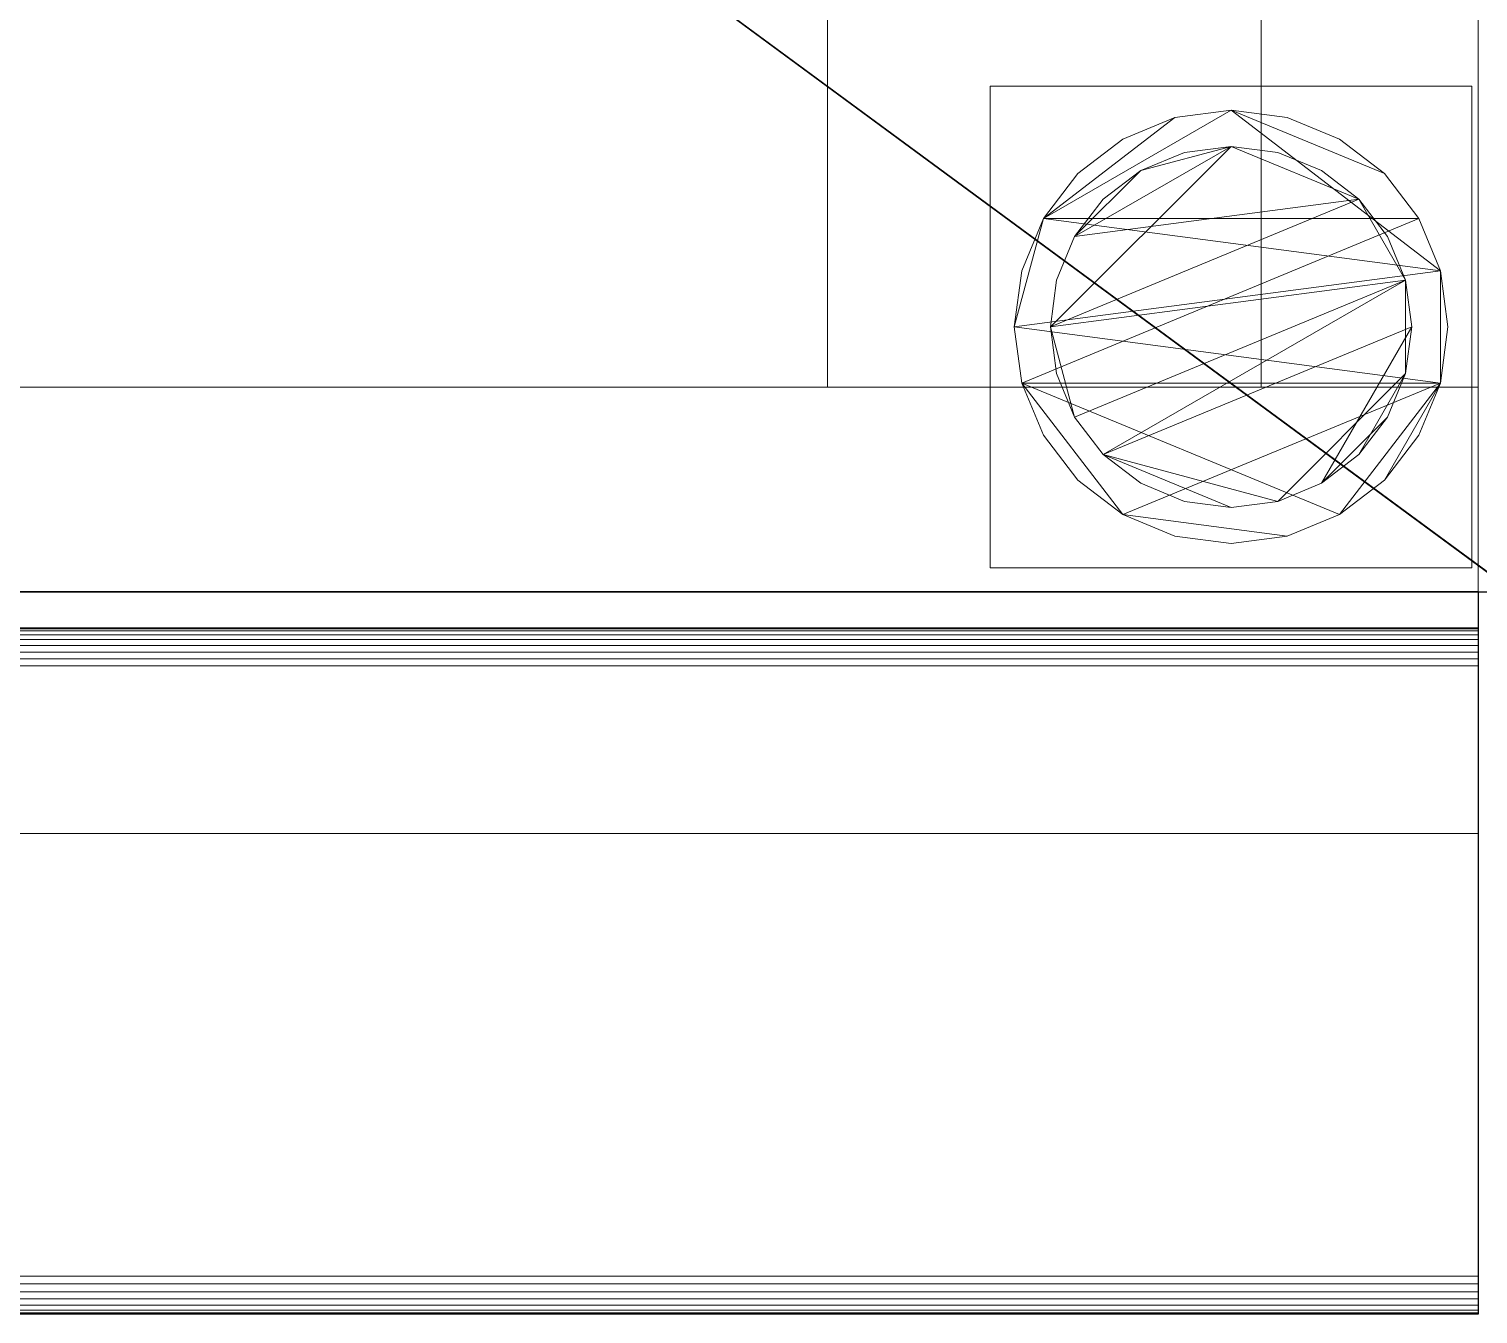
# Model space of a CAD drawing. Extents: x -225 to 1905, y -1183 to 75.
# Drawn here: x 1556.7 to 1677, y -797 to -690.3 of the extents above; entities that cross this region are included whole.
import ezdxf

# ---------------------------------------------------------------- set-up
doc = ezdxf.new("R2010")
doc.units = 0
doc.linetypes.add('Dash', pattern=[6, 3, -3])
for name, color, linetype in [('IQ_200_2D', 1, 'Continuous'), ('IQ_200_3D', 1, 'Continuous'), ('IQ_204_2D', 7, 'Continuous'), ('IQ_204_3D', 7, 'Continuous')]:
    doc.layers.add(name, color=color, linetype=linetype)

# ---------------------------------------------------------------- blocks, each defined once
blk = doc.blocks.new('RINSEV_INT')
at = {"layer": 'IQ_200_2D'}
for p, q in [((1117, -737), (1120, -737)), ((1117, -737), (1117, -797)), ((1117, -797), (863, -797))]:
    blk.add_line(p, q, dxfattribs=at)
at = {"layer": 'IQ_204_2D'}
blk.add_line((1117, -737), (2, -737), dxfattribs=at)
at = {"layer": 'IQ_200_3D', "lineweight": 18}
mesh = blk.add_polyface(dxfattribs=at)
corners = [(1120, -737, 1493), (0, -737, 1493), (0, -5, 1493), (1120, -5, 1493)]
mesh.append_faces([[corners[k] for k in face] for face in [(0, 1, 2, 3)]])
at = {"layer": 'IQ_200_3D'}
mesh = blk.add_polyface(dxfattribs=at)
corners = [(1120, -737, 1785), (1120, -5, 1785), (0, -5, 1785), (0, -737, 1785), (151, -41, 1785), (151.68, -35.82, 1785), (153.68, -31, 1785), (156.86, -26.86, 1785), (161, -23.68, 1785), (165.82, -21.68, 1785), (171, -21, 1785), (176.18, -21.68, 1785), (181, -23.68, 1785), (185.14, -26.86, 1785), (188.32, -31, 1785), (190.32, -35.82, 1785), (191, -41, 1785), (190.32, -46.18, 1785), (188.32, -51, 1785), (185.14, -55.14, 1785), (181, -58.32, 1785), (176.18, -60.32, 1785), (171, -61, 1785), (165.82, -60.32, 1785), (161, -58.32, 1785), (156.86, -55.14, 1785), (153.68, -51, 1785), (151.68, -46.18, 1785)]
mesh.append_faces([[corners[k] for k in face] for face in [(15, 1, 14), (7, 2, 6), (4, 2, 27), (23, 3, 22)]], dxfattribs={"vtx0": -1, "vtx1": -1})
mesh.append_faces([[corners[k] for k in face] for face in [(1, 15, 16), (1, 16, 17), (18, 0, 1, 17), (0, 18, 19, 3), (3, 20, 21), (3, 19, 20), (3, 21, 22), (2, 7, 8), (2, 4, 5), (2, 25, 26)]], dxfattribs={"vtx0": -1, "vtx2": -1})
mesh.append_faces([[corners[k] for k in face] for face in [(11, 12, 1), (13, 14, 1), (12, 13, 1), (9, 10, 2), (8, 9, 2), (5, 6, 2), (23, 24, 3), (26, 27, 2)]], dxfattribs={"vtx1": -1, "vtx2": -1})
mesh.append_faces([[corners[k] for k in face] for face in [(10, 11, 1, 2), (24, 25, 2, 3)]], dxfattribs={"vtx1": -1, "vtx3": -1})
at = {"layer": 'IQ_200_3D', "lineweight": 18}
mesh = blk.add_polyface(dxfattribs=at)
corners = [(3, -737, 1493), (1117, -737, 1493), (1117, -5, 1493), (3, -5, 1493)]
mesh.append_faces([[corners[k] for k in face] for face in [(0, 1, 2, 3)]])
mesh = blk.add_polyface(dxfattribs=at)
corners = [(3, -77, 150), (1117, -77, 150), (1117, -737, 150), (3, -737, 150)]
mesh.append_faces([[corners[k] for k in face] for face in [(0, 1, 2, 3)]])
mesh = blk.add_polyface(dxfattribs=at)
corners = [(3, -720, 710), (1117, -720, 710), (1117, -80, 710), (3, -80, 710)]
mesh.append_faces([[corners[k] for k in face] for face in [(0, 1, 2, 3)]])
mesh = blk.add_polyface(dxfattribs=at)
corners = [(3, -80, 1443), (1117, -80, 1443), (1117, -720, 1443), (3, -720, 1443)]
mesh.append_faces([[corners[k] for k in face] for face in [(0, 1, 2, 3)]])
mesh = blk.add_polyface(dxfattribs=at)
corners = [(3, -720, 1443), (1117, -720, 1443), (1117, -720, 710), (3, -720, 710)]
mesh.append_faces([[corners[k] for k in face] for face in [(0, 1, 2, 3)]])
mesh = blk.add_polyface(dxfattribs=at)
corners = [(1120, -737, 1785), (0, -737, 1785), (0, -737, 1493), (1120, -737, 1493)]
mesh.append_faces([[corners[k] for k in face] for face in [(0, 1, 2, 3)]])
mesh = blk.add_polyface(dxfattribs=at)
corners = [(3, -737, 150), (1117, -737, 150), (1117, -737, 1493), (3, -737, 1493)]
mesh.append_faces([[corners[k] for k in face] for face in [(0, 1, 2, 3)]])
mesh = blk.add_polyface(dxfattribs=at)
corners = [(1117, -794.5, 188), (347, -794.5, 188), (347, -737, 188), (1117, -737, 188)]
mesh.append_faces([[corners[k] for k in face] for face in [(0, 1, 2, 3)]])
mesh = blk.add_polyface(dxfattribs=at)
corners = [(1117, -737, 188), (347, -737, 188), (347, -737, 758.13), (1117, -737, 758.13)]
mesh.append_faces([[corners[k] for k in face] for face in [(0, 1, 2, 3)]])
mesh = blk.add_polyface(dxfattribs=at)
corners = [(1117, -737, 758.13), (347, -737, 758.13), (347, -793.85, 774.03), (1117, -793.85, 774.03)]
mesh.append_faces([[corners[k] for k in face] for face in [(0, 1, 2, 3)]])
mesh = blk.add_polyface(dxfattribs=at)
corners = [(1117, -737, 758.13), (1117, -793.85, 774.03), (1117, -794.5, 774.12), (1117, -795.15, 774.03), (1117, -795.75, 773.79), (1117, -796.27, 773.39), (1117, -796.67, 772.87), (1117, -796.91, 772.27), (1117, -797, 771.62), (1117, -797, 190.5), (1117, -796.91, 189.85), (1117, -796.67, 189.25), (1117, -796.27, 188.73), (1117, -795.75, 188.33), (1117, -795.15, 188.09), (1117, -794.5, 188), (1117, -737, 188)]
mesh.append_faces([[corners[k] for k in face] for face in [(11, 14, 9, 10), (15, 9, 14)]], dxfattribs={"vtx0": -1, "vtx1": -1})
mesh.append_faces([[corners[k] for k in face] for face in [(9, 15, 16, 0)]], dxfattribs={"vtx0": -1, "vtx3": -1})
mesh.append_faces([[corners[k] for k in face] for face in [(4, 5, 8, 1)]], dxfattribs={"vtx1": -1, "vtx2": -1, "vtx3": -1})
mesh.append_faces([[corners[k] for k in face] for face in [(0, 1, 8, 9)]], dxfattribs={"vtx1": -1, "vtx3": -1})
mesh.append_faces([[corners[k] for k in face] for face in [(12, 13, 14, 11), (6, 7, 8, 5)]], dxfattribs={"vtx2": -1})
mesh.append_faces([[corners[k] for k in face] for face in [(1, 2, 3, 4)]], dxfattribs={"vtx3": -1})
mesh = blk.add_polyface(dxfattribs=at)
corners = [(1117, -740, 763.62), (347, -740, 763.62), (347, -740, 1493), (1117, -740, 1493)]
mesh.append_faces([[corners[k] for k in face] for face in [(0, 1, 2, 3)]])
mesh = blk.add_polyface(dxfattribs=at)
corners = [(1117, -740, 1493), (347, -740, 1493), (347, -757.08, 1493), (1117, -757.08, 1493)]
mesh.append_faces([[corners[k] for k in face] for face in [(0, 1, 2, 3)]])
mesh = blk.add_polyface(dxfattribs=at)
corners = [(1117, -740, 763.62), (1117, -740.07, 763.05), (1117, -740.26, 762.52), (1117, -740.57, 762.04), (1117, -740.98, 761.64), (1117, -741.47, 761.34), (1117, -742.01, 761.17), (1117, -742.58, 761.12), (1117, -743.15, 761.21), (347, -743.15, 761.21), (347, -742.58, 761.12), (347, -742.01, 761.17), (347, -741.47, 761.34), (347, -740.98, 761.64), (347, -740.57, 762.04), (347, -740.26, 762.52), (347, -740.07, 763.05), (347, -740, 763.62)]
mesh.append_faces([[corners[k] for k in face] for face in [(1, 16, 17, 0)]], dxfattribs={"vtx0": -1})
mesh.append_faces([[corners[k] for k in face] for face in [(7, 10, 11, 6), (6, 11, 12, 5), (5, 12, 13, 4), (3, 14, 15, 2), (2, 15, 16, 1), (14, 3, 4, 13)]], dxfattribs={"vtx0": -1, "vtx2": -1})
mesh.append_faces([[corners[k] for k in face] for face in [(8, 9, 10, 7)]], dxfattribs={"vtx2": -1})
at = {"layer": 'IQ_200_3D', "linetype": 'Dash', "lineweight": 18, "transparency": 33554458}
mesh = blk.add_polyface(dxfattribs=at)
corners = [(1117, -757.08, 1493), (347, -757.08, 1493), (347, -740, 1493), (1117, -740, 1493)]
mesh.append_faces([[corners[k] for k in face] for face in [(0, 1, 2, 3)]])
at = {"layer": 'IQ_200_3D', "lineweight": 18}
mesh = blk.add_polyface(dxfattribs=at)
corners = [(1117, -757.08, 1493), (1117, -797, 1463.41), (1117, -797, 778.22), (1117, -796.91, 777.58), (1117, -796.67, 776.97), (1117, -796.27, 776.46), (1117, -795.75, 776.06), (1117, -795.15, 775.81), (1117, -743.15, 761.21), (1117, -742.58, 761.12), (1117, -742.01, 761.17), (1117, -741.47, 761.34), (1117, -740.98, 761.64), (1117, -740.57, 762.04), (1117, -740.26, 762.52), (1117, -740.07, 763.05), (1117, -740, 763.62), (1117, -740, 1493)]
mesh.append_faces([[corners[k] for k in face] for face in [(16, 10, 14, 15)]], dxfattribs={"vtx0": -1, "vtx1": -1})
mesh.append_faces([[corners[k] for k in face] for face in [(14, 10, 11), (7, 2, 3, 6)]], dxfattribs={"vtx0": -1, "vtx2": -1})
mesh.append_faces([[corners[k] for k in face] for face in [(16, 1, 2, 7)]], dxfattribs={"vtx0": -1, "vtx2": -1, "vtx3": -1})
mesh.append_faces([[corners[k] for k in face] for face in [(7, 8, 16)]], dxfattribs={"vtx1": -1, "vtx2": -1})
mesh.append_faces([[corners[k] for k in face] for face in [(17, 0, 1, 16)]], dxfattribs={"vtx2": -1})
mesh.append_faces([[corners[k] for k in face] for face in [(8, 9, 10, 16)]], dxfattribs={"vtx2": -1, "vtx3": -1})
mesh.append_faces([[corners[k] for k in face] for face in [(11, 12, 13, 14), (3, 4, 5, 6)]], dxfattribs={"vtx3": -1})
mesh = blk.add_polyface(dxfattribs=at)
corners = [(1117, -795.15, 775.81), (347, -795.15, 775.81), (347, -743.15, 761.21), (1117, -743.15, 761.21)]
mesh.append_faces([[corners[k] for k in face] for face in [(0, 1, 2, 3)]])
mesh = blk.add_polyface(dxfattribs=at)
corners = [(1117, -757.08, 1493), (347, -757.08, 1493), (347, -797, 1463.41), (1117, -797, 1463.41)]
mesh.append_faces([[corners[k] for k in face] for face in [(0, 1, 2, 3)]])
at = {"layer": 'IQ_200_3D', "linetype": 'Dash', "lineweight": 18, "transparency": 33554458}
mesh = blk.add_polyface(dxfattribs=at)
corners = [(1117, -797, 1463.41), (347, -797, 1463.41), (347, -757.08, 1493), (1117, -757.08, 1493)]
mesh.append_faces([[corners[k] for k in face] for face in [(0, 1, 2, 3)]])
at = {"layer": 'IQ_200_3D', "lineweight": 18}
mesh = blk.add_polyface(dxfattribs=at)
corners = [(1117, -797, 771.62), (1117, -796.91, 772.27), (1117, -796.67, 772.87), (1117, -796.27, 773.39), (1117, -795.75, 773.79), (1117, -795.15, 774.03), (1117, -794.5, 774.12), (1117, -793.85, 774.03), (347, -793.85, 774.03), (347, -794.5, 774.12), (347, -795.15, 774.03), (347, -795.75, 773.79), (347, -796.27, 773.39), (347, -796.67, 772.87), (347, -796.91, 772.27), (347, -797, 771.62)]
mesh.append_faces([[corners[k] for k in face] for face in [(1, 14, 15, 0)]], dxfattribs={"vtx0": -1})
mesh.append_faces([[corners[k] for k in face] for face in [(6, 9, 10, 5), (5, 10, 11, 4), (4, 11, 12, 3), (3, 12, 13, 2), (2, 13, 14, 1)]], dxfattribs={"vtx0": -1, "vtx2": -1})
mesh.append_faces([[corners[k] for k in face] for face in [(7, 8, 9, 6)]], dxfattribs={"vtx2": -1})
mesh = blk.add_polyface(dxfattribs=at)
corners = [(1117, -794.5, 188), (1117, -795.15, 188.09), (1117, -795.75, 188.33), (1117, -796.27, 188.73), (1117, -796.67, 189.25), (1117, -796.91, 189.85), (1117, -797, 190.5), (347, -797, 190.5), (347, -796.91, 189.85), (347, -796.67, 189.25), (347, -796.27, 188.73), (347, -795.75, 188.33), (347, -795.15, 188.09), (347, -794.5, 188)]
mesh.append_faces([[corners[k] for k in face] for face in [(1, 12, 13, 0)]], dxfattribs={"vtx0": -1})
mesh.append_faces([[corners[k] for k in face] for face in [(5, 8, 9, 4), (4, 9, 10, 3), (2, 11, 12, 1), (11, 2, 3, 10)]], dxfattribs={"vtx0": -1, "vtx2": -1})
mesh.append_faces([[corners[k] for k in face] for face in [(6, 7, 8, 5)]], dxfattribs={"vtx2": -1})
mesh = blk.add_polyface(dxfattribs=at)
corners = [(1117, -795.15, 775.81), (1117, -795.75, 776.06), (1117, -796.27, 776.46), (1117, -796.67, 776.97), (1117, -796.91, 777.58), (1117, -797, 778.22), (347, -797, 778.22), (347, -796.91, 777.58), (347, -796.67, 776.97), (347, -796.27, 776.46), (347, -795.75, 776.06), (347, -795.15, 775.81)]
mesh.append_faces([[corners[k] for k in face] for face in [(1, 10, 11, 0)]], dxfattribs={"vtx0": -1})
mesh.append_faces([[corners[k] for k in face] for face in [(4, 7, 8, 3), (3, 8, 9, 2), (2, 9, 10, 1)]], dxfattribs={"vtx0": -1, "vtx2": -1})
mesh.append_faces([[corners[k] for k in face] for face in [(5, 6, 7, 4)]], dxfattribs={"vtx2": -1})
mesh = blk.add_polyface(dxfattribs=at)
corners = [(1117, -797, 1463.41), (347, -797, 1463.41), (347, -797, 778.22), (1117, -797, 778.22)]
mesh.append_faces([[corners[k] for k in face] for face in [(0, 1, 2, 3)]])
mesh = blk.add_polyface(dxfattribs=at)
corners = [(1117, -797, 771.62), (347, -797, 771.62), (347, -797, 190.5), (1117, -797, 190.5)]
mesh.append_faces([[corners[k] for k in face] for face in [(0, 1, 2, 3)]])
at = {"layer": 'IQ_204_3D', "lineweight": 18}
mesh = blk.add_polyface(dxfattribs=at)
corners = [(1063, -720, 956.99), (1063, -671.94, 929.24), (1063, -671.94, 928.4), (1063, -674.53, 928.06), (1063, -676.94, 927.06), (1063, -679.02, 925.47), (1063, -680.61, 923.4), (1063, -681.6, 920.99), (1063, -681.94, 918.4), (1063, -681.6, 915.81), (1063, -680.61, 913.4), (1063, -679.02, 911.33), (1063, -676.94, 909.74), (1063, -674.53, 908.74), (1063, -671.94, 908.4), (1063, -671.94, 907.55), (1063, -720, 879.81), (1063, -100, 956.99), (1063, -80, 956.99), (1063, -80, 879.81), (1063, -100, 879.81), (1063, -148.06, 907.55), (1063, -148.06, 908.4), (1063, -145.47, 908.74), (1063, -143.06, 909.74), (1063, -140.98, 911.33), (1063, -139.39, 913.4), (1063, -138.4, 915.81), (1063, -138.06, 918.4), (1063, -138.4, 920.99), (1063, -139.39, 923.4), (1063, -140.98, 925.47), (1063, -143.06, 927.06), (1063, -145.47, 928.06), (1063, -148.06, 928.4), (1063, -148.06, 929.24)]
mesh.append_faces([[corners[k] for k in face] for face in [(20, 17, 18, 19)]], dxfattribs={"vtx0": -1})
mesh.append_faces([[corners[k] for k in face] for face in [(6, 0, 5), (13, 16, 12), (31, 17, 30), (28, 20, 27), (27, 20, 26), (26, 20, 25), (24, 20, 23)]], dxfattribs={"vtx0": -1, "vtx1": -1})
mesh.append_faces([[corners[k] for k in face] for face in [(0, 6, 7), (0, 3, 4), (8, 16, 0, 7), (16, 9, 10)]], dxfattribs={"vtx0": -1, "vtx2": -1})
mesh.append_faces([[corners[k] for k in face] for face in [(4, 5, 0), (8, 9, 16), (11, 12, 16), (10, 11, 16), (32, 33, 17), (31, 32, 17), (29, 30, 17), (24, 25, 20)]], dxfattribs={"vtx1": -1, "vtx2": -1})
mesh.append_faces([[corners[k] for k in face] for face in [(28, 29, 17, 20)]], dxfattribs={"vtx1": -1, "vtx2": -1, "vtx3": -1})
mesh.append_faces([[corners[k] for k in face] for face in [(1, 2, 3, 0), (21, 22, 23, 20)]], dxfattribs={"vtx2": -1})
mesh.append_faces([[corners[k] for k in face] for face in [(13, 14, 15, 16), (33, 34, 35, 17)]], dxfattribs={"vtx3": -1})
mesh = blk.add_polyface(dxfattribs=at)
corners = [(1099, -720, 956.99), (1099, -720, 879.81), (1099, -671.94, 907.55), (1099, -671.94, 908.4), (1099, -669.36, 908.74), (1099, -666.94, 909.74), (1099, -664.87, 911.33), (1099, -663.28, 913.4), (1099, -662.29, 915.81), (1099, -661.94, 918.4), (1099, -662.29, 920.99), (1099, -663.28, 923.4), (1099, -664.87, 925.47), (1099, -666.94, 927.06), (1099, -669.36, 928.06), (1099, -671.94, 928.4), (1099, -671.94, 929.24), (1099, -100, 956.99), (1099, -148.06, 929.24), (1099, -148.06, 928.4), (1099, -150.28, 928.15), (1099, -152.4, 927.41), (1099, -154.29, 926.22), (1099, -155.87, 924.63), (1099, -157.06, 922.74), (1099, -157.8, 920.63), (1099, -158.06, 918.4), (1099, -157.71, 915.81), (1099, -156.72, 913.4), (1099, -155.13, 911.33), (1099, -153.06, 909.74), (1099, -150.64, 908.74), (1099, -148.06, 908.4), (1099, -148.06, 907.55), (1099, -100, 879.81), (1099, -80, 879.81), (1099, -80, 956.99)]
mesh.append_faces([[corners[k] for k in face] for face in [(5, 13, 14, 4), (4, 14, 15, 3), (30, 21, 22, 29), (31, 20, 21, 30), (32, 19, 20, 31)]], dxfattribs={"vtx0": -1, "vtx2": -1})
mesh.append_faces([[corners[k] for k in face] for face in [(10, 11, 8, 9), (36, 17, 34, 35), (26, 27, 25)]], dxfattribs={"vtx1": -1})
mesh.append_faces([[corners[k] for k in face] for face in [(5, 6, 13), (22, 23, 29)]], dxfattribs={"vtx1": -1, "vtx2": -1})
mesh.append_faces([[corners[k] for k in face] for face in [(11, 12, 7, 8), (12, 13, 6, 7), (23, 24, 28, 29), (24, 25, 27, 28)]], dxfattribs={"vtx1": -1, "vtx3": -1})
mesh.append_faces([[corners[k] for k in face] for face in [(1, 2, 3, 0)]], dxfattribs={"vtx2": -1})
mesh.append_faces([[corners[k] for k in face] for face in [(15, 16, 0, 3), (17, 18, 19, 32), (32, 33, 34, 17)]], dxfattribs={"vtx2": -1, "vtx3": -1})
mesh = blk.add_polyface(dxfattribs=at)
corners = [(1063, -720, 956.99), (1099, -720, 956.99), (1099, -671.94, 929.24), (1063, -671.94, 929.24)]
mesh.append_faces([[corners[k] for k in face] for face in [(0, 1, 2, 3)]])
mesh = blk.add_polyface(dxfattribs=at)
corners = [(1063, -671.94, 907.55), (1099, -671.94, 907.55), (1099, -720, 879.81), (1063, -720, 879.81)]
mesh.append_faces([[corners[k] for k in face] for face in [(0, 1, 2, 3)]])
mesh = blk.add_polyface(dxfattribs=at)
corners = [(1076.5, -695, 150), (1076.5, -735, 150), (1116.5, -735, 150), (1116.5, -695, 150)]
mesh.append_faces([[corners[k] for k in face] for face in [(0, 1, 2, 3)]])
mesh = blk.add_polyface(dxfattribs=at)
corners = [(1116.5, -735, 60), (1076.5, -735, 60), (1076.5, -695, 60), (1116.5, -695, 60)]
mesh.append_faces([[corners[k] for k in face] for face in [(0, 1, 2, 3)]])
mesh = blk.add_polyface(dxfattribs=at)
corners = [(1116.5, -695, 150), (1116.5, -695, 60), (1076.5, -695, 60), (1076.5, -695, 150)]
mesh.append_faces([[corners[k] for k in face] for face in [(0, 1, 2, 3)]])
mesh = blk.add_polyface(dxfattribs=at)
corners = [(1076.5, -695, 150), (1076.5, -695, 60), (1076.5, -735, 60), (1076.5, -735, 150)]
mesh.append_faces([[corners[k] for k in face] for face in [(0, 1, 2, 3)]])
mesh = blk.add_polyface(dxfattribs=at)
corners = [(1116.5, -735, 150), (1116.5, -735, 60), (1116.5, -695, 60), (1116.5, -695, 150)]
mesh.append_faces([[corners[k] for k in face] for face in [(0, 1, 2, 3)]])
mesh = blk.add_polyface(dxfattribs=at)
corners = [(1078.5, -715, 5), (1079.11, -719.66, 5), (1080.91, -724, 5), (1083.77, -727.73, 5), (1087.5, -730.59, 5), (1091.84, -732.39, 5), (1096.5, -733, 5), (1101.16, -732.39, 5), (1105.5, -730.59, 5), (1109.23, -727.73, 5), (1112.09, -724, 5), (1113.89, -719.66, 5), (1114.5, -715, 5), (1113.89, -710.34, 5), (1112.09, -706, 5), (1109.23, -702.27, 5), (1105.5, -699.41, 5), (1101.16, -697.61, 5), (1096.5, -697, 5), (1091.84, -697.61, 5), (1087.5, -699.41, 5), (1083.77, -702.27, 5), (1080.91, -706, 5), (1079.11, -710.34, 5)]
mesh.append_faces([[corners[k] for k in face] for face in [(11, 8, 9, 10)]], dxfattribs={"vtx0": -1})
mesh.append_faces([[corners[k] for k in face] for face in [(4, 7, 8, 11), (11, 0, 1, 4), (13, 18, 19, 22)]], dxfattribs={"vtx0": -1, "vtx2": -1, "vtx3": -1})
mesh.append_faces([[corners[k] for k in face] for face in [(0, 11, 12, 13)]], dxfattribs={"vtx0": -1, "vtx3": -1})
mesh.append_faces([[corners[k] for k in face] for face in [(2, 3, 4, 1), (16, 17, 18, 15)]], dxfattribs={"vtx2": -1})
mesh.append_faces([[corners[k] for k in face] for face in [(13, 14, 15, 18), (22, 23, 0, 13)]], dxfattribs={"vtx2": -1, "vtx3": -1})
mesh.append_faces([[corners[k] for k in face] for face in [(4, 5, 6, 7), (19, 20, 21, 22)]], dxfattribs={"vtx3": -1})
mesh = blk.add_polyface(dxfattribs=at)
corners = [(1078.5, -715), (1079.11, -710.34), (1080.91, -706), (1083.77, -702.27), (1087.5, -699.41), (1091.84, -697.61), (1096.5, -697), (1101.16, -697.61), (1105.5, -699.41), (1109.23, -702.27), (1112.09, -706), (1113.89, -710.34), (1114.5, -715), (1113.89, -719.66), (1112.09, -724), (1109.23, -727.73), (1105.5, -730.59), (1101.16, -732.39), (1096.5, -733), (1091.84, -732.39), (1087.5, -730.59), (1083.77, -727.73), (1080.91, -724), (1079.11, -719.66)]
mesh.append_faces([[corners[k] for k in face] for face in [(2, 0, 1), (15, 13, 14), (13, 11, 12)]], dxfattribs={"vtx0": -1})
mesh.append_faces([[corners[k] for k in face] for face in [(16, 23, 13, 15)]], dxfattribs={"vtx0": -1, "vtx1": -1, "vtx2": -1})
mesh.append_faces([[corners[k] for k in face] for face in [(2, 10, 23, 0)]], dxfattribs={"vtx0": -1, "vtx1": -1, "vtx3": -1})
mesh.append_faces([[corners[k] for k in face] for face in [(2, 5, 6)]], dxfattribs={"vtx0": -1, "vtx2": -1})
mesh.append_faces([[corners[k] for k in face] for face in [(23, 10, 11, 13), (23, 16, 17, 20)]], dxfattribs={"vtx0": -1, "vtx2": -1, "vtx3": -1})
mesh.append_faces([[corners[k] for k in face] for face in [(9, 10, 2, 6)]], dxfattribs={"vtx1": -1, "vtx2": -1, "vtx3": -1})
mesh.append_faces([[corners[k] for k in face] for face in [(3, 4, 5, 2), (18, 19, 20, 17)]], dxfattribs={"vtx2": -1})
mesh.append_faces([[corners[k] for k in face] for face in [(6, 7, 8, 9), (20, 21, 22, 23)]], dxfattribs={"vtx3": -1})
mesh = blk.add_polyface(dxfattribs=at)
corners = [(1078.5, -715, 5), (1079.11, -710.34, 5), (1080.91, -706, 5), (1083.77, -702.27, 5), (1087.5, -699.41, 5), (1091.84, -697.61, 5), (1096.5, -697, 5), (1101.16, -697.61, 5), (1105.5, -699.41, 5), (1109.23, -702.27, 5), (1112.09, -706, 5), (1113.89, -710.34, 5), (1114.5, -715, 5), (1114.5, -715), (1113.89, -710.34), (1112.09, -706), (1109.23, -702.27), (1105.5, -699.41), (1101.16, -697.61), (1096.5, -697), (1091.84, -697.61), (1087.5, -699.41), (1083.77, -702.27), (1080.91, -706), (1079.11, -710.34), (1078.5, -715)]
mesh.append_faces([[corners[k] for k in face] for face in [(13, 14, 11, 12), (0, 1, 24, 25)]], dxfattribs={"vtx1": -1})
mesh.append_faces([[corners[k] for k in face] for face in [(14, 15, 10, 11), (16, 17, 8, 9), (15, 16, 9, 10), (17, 18, 7, 8), (6, 7, 18, 19), (19, 20, 5, 6), (20, 21, 4, 5), (22, 23, 2, 3), (21, 22, 3, 4), (23, 24, 1, 2)]], dxfattribs={"vtx1": -1, "vtx3": -1})
mesh = blk.add_polyface(dxfattribs=at)
corners = [(1081.5, -715, 60), (1082.01, -718.88, 60), (1083.51, -722.5, 60), (1085.89, -725.61, 60), (1089, -727.99, 60), (1092.62, -729.49, 60), (1096.5, -730, 60), (1100.38, -729.49, 60), (1104, -727.99, 60), (1107.11, -725.61, 60), (1109.49, -722.5, 60), (1110.99, -718.88, 60), (1111.5, -715, 60), (1110.99, -711.12, 60), (1109.49, -707.5, 60), (1107.11, -704.39, 60), (1104, -702.01, 60), (1100.38, -700.51, 60), (1096.5, -700, 60), (1092.62, -700.51, 60), (1089, -702.01, 60), (1085.89, -704.39, 60), (1083.51, -707.5, 60), (1082.01, -711.12, 60)]
mesh.append_faces([[corners[k] for k in face] for face in [(10, 8, 9), (22, 20, 21)]], dxfattribs={"vtx0": -1})
mesh.append_faces([[corners[k] for k in face] for face in [(7, 3, 6)]], dxfattribs={"vtx0": -1, "vtx1": -1})
mesh.append_faces([[corners[k] for k in face] for face in [(22, 15, 18, 20)]], dxfattribs={"vtx0": -1, "vtx1": -1, "vtx2": -1, "vtx3": -1})
mesh.append_faces([[corners[k] for k in face] for face in [(13, 2, 3, 12)]], dxfattribs={"vtx0": -1, "vtx2": -1})
mesh.append_faces([[corners[k] for k in face] for face in [(3, 7, 8, 12)]], dxfattribs={"vtx0": -1, "vtx2": -1, "vtx3": -1})
mesh.append_faces([[corners[k] for k in face] for face in [(17, 18, 15, 16), (19, 20, 18)]], dxfattribs={"vtx1": -1})
mesh.append_faces([[corners[k] for k in face] for face in [(11, 12, 8, 10)]], dxfattribs={"vtx1": -1, "vtx2": -1})
mesh.append_faces([[corners[k] for k in face] for face in [(4, 5, 6, 3)]], dxfattribs={"vtx2": -1})
mesh.append_faces([[corners[k] for k in face] for face in [(0, 1, 2, 13), (13, 14, 15, 0), (22, 23, 0, 15)]], dxfattribs={"vtx2": -1, "vtx3": -1})
mesh = blk.add_polyface(dxfattribs=at)
corners = [(1081.5, -715, 5), (1082.01, -711.12, 5), (1083.51, -707.5, 5), (1085.89, -704.39, 5), (1089, -702.01, 5), (1092.62, -700.51, 5), (1096.5, -700, 5), (1100.38, -700.51, 5), (1104, -702.01, 5), (1107.11, -704.39, 5), (1109.49, -707.5, 5), (1110.99, -711.12, 5), (1111.5, -715, 5), (1110.99, -718.88, 5), (1109.49, -722.5, 5), (1107.11, -725.61, 5), (1104, -727.99, 5), (1100.38, -729.49, 5), (1096.5, -730, 5), (1092.62, -729.49, 5), (1089, -727.99, 5), (1085.89, -725.61, 5), (1083.51, -722.5, 5), (1082.01, -718.88, 5)]
mesh.append_faces([[corners[k] for k in face] for face in [(9, 6, 7, 8), (4, 2, 3), (15, 13, 14)]], dxfattribs={"vtx0": -1})
mesh.append_faces([[corners[k] for k in face] for face in [(18, 21, 17)]], dxfattribs={"vtx0": -1, "vtx1": -1})
mesh.append_faces([[corners[k] for k in face] for face in [(22, 0, 11, 21)]], dxfattribs={"vtx0": -1, "vtx1": -1, "vtx2": -1})
mesh.append_faces([[corners[k] for k in face] for face in [(0, 6, 9, 11), (21, 11, 13, 17)]], dxfattribs={"vtx0": -1, "vtx1": -1, "vtx2": -1, "vtx3": -1})
mesh.append_faces([[corners[k] for k in face] for face in [(23, 0, 22), (12, 13, 11)]], dxfattribs={"vtx1": -1})
mesh.append_faces([[corners[k] for k in face] for face in [(16, 17, 13, 15)]], dxfattribs={"vtx1": -1, "vtx2": -1})
mesh.append_faces([[corners[k] for k in face] for face in [(9, 10, 11)]], dxfattribs={"vtx2": -1})
mesh.append_faces([[corners[k] for k in face] for face in [(4, 5, 6, 2), (0, 1, 2, 6)]], dxfattribs={"vtx2": -1, "vtx3": -1})
mesh.append_faces([[corners[k] for k in face] for face in [(18, 19, 20, 21)]], dxfattribs={"vtx3": -1})
mesh = blk.add_polyface(dxfattribs=at)
corners = [(1081.5, -715, 60), (1082.01, -711.12, 60), (1083.51, -707.5, 60), (1085.89, -704.39, 60), (1089, -702.01, 60), (1092.62, -700.51, 60), (1096.5, -700, 60), (1100.38, -700.51, 60), (1104, -702.01, 60), (1107.11, -704.39, 60), (1109.49, -707.5, 60), (1110.99, -711.12, 60), (1111.5, -715, 60), (1111.5, -715, 5), (1110.99, -711.12, 5), (1109.49, -707.5, 5), (1107.11, -704.39, 5), (1104, -702.01, 5), (1100.38, -700.51, 5), (1096.5, -700, 5), (1092.62, -700.51, 5), (1089, -702.01, 5), (1085.89, -704.39, 5), (1083.51, -707.5, 5), (1082.01, -711.12, 5), (1081.5, -715, 5)]
mesh.append_faces([[corners[k] for k in face] for face in [(1, 24, 25, 0)]], dxfattribs={"vtx0": -1})
mesh.append_faces([[corners[k] for k in face] for face in [(8, 17, 18, 7), (7, 18, 19, 6), (16, 9, 10, 15), (9, 16, 17, 8), (5, 20, 21, 4), (4, 21, 22, 3), (2, 23, 24, 1), (3, 22, 23, 2), (20, 5, 6, 19)]], dxfattribs={"vtx0": -1, "vtx2": -1})
mesh.append_faces([[corners[k] for k in face] for face in [(13, 14, 11, 12)]], dxfattribs={"vtx1": -1})
mesh.append_faces([[corners[k] for k in face] for face in [(14, 15, 10, 11)]], dxfattribs={"vtx1": -1, "vtx3": -1})
mesh = blk.add_polyface(dxfattribs=at)
corners = [(1114.5, -715, 5), (1113.89, -719.66, 5), (1112.09, -724, 5), (1109.23, -727.73, 5), (1105.5, -730.59, 5), (1101.16, -732.39, 5), (1096.5, -733, 5), (1091.84, -732.39, 5), (1087.5, -730.59, 5), (1083.77, -727.73, 5), (1080.91, -724, 5), (1079.11, -719.66, 5), (1078.5, -715, 5), (1078.5, -715), (1079.11, -719.66), (1080.91, -724), (1083.77, -727.73), (1087.5, -730.59), (1091.84, -732.39), (1096.5, -733), (1101.16, -732.39), (1105.5, -730.59), (1109.23, -727.73), (1112.09, -724), (1113.89, -719.66), (1114.5, -715)]
mesh.append_faces([[corners[k] for k in face] for face in [(13, 14, 11, 12), (0, 1, 24, 25)]], dxfattribs={"vtx1": -1})
mesh.append_faces([[corners[k] for k in face] for face in [(14, 15, 10, 11), (16, 17, 8, 9), (15, 16, 9, 10), (17, 18, 7, 8), (6, 7, 18, 19), (19, 20, 5, 6), (20, 21, 4, 5), (22, 23, 2, 3), (21, 22, 3, 4), (23, 24, 1, 2)]], dxfattribs={"vtx1": -1, "vtx3": -1})
mesh = blk.add_polyface(dxfattribs=at)
corners = [(1111.5, -715, 60), (1110.99, -718.88, 60), (1109.49, -722.5, 60), (1107.11, -725.61, 60), (1104, -727.99, 60), (1100.38, -729.49, 60), (1096.5, -730, 60), (1092.62, -729.49, 60), (1089, -727.99, 60), (1085.89, -725.61, 60), (1083.51, -722.5, 60), (1082.01, -718.88, 60), (1081.5, -715, 60), (1081.5, -715, 5), (1082.01, -718.88, 5), (1083.51, -722.5, 5), (1085.89, -725.61, 5), (1089, -727.99, 5), (1092.62, -729.49, 5), (1096.5, -730, 5), (1100.38, -729.49, 5), (1104, -727.99, 5), (1107.11, -725.61, 5), (1109.49, -722.5, 5), (1110.99, -718.88, 5), (1111.5, -715, 5)]
mesh.append_faces([[corners[k] for k in face] for face in [(1, 24, 25, 0)]], dxfattribs={"vtx0": -1})
mesh.append_faces([[corners[k] for k in face] for face in [(11, 14, 15, 10), (10, 15, 16, 9), (8, 17, 18, 7), (9, 16, 17, 8), (7, 18, 19, 6), (5, 20, 21, 4), (4, 21, 22, 3), (2, 23, 24, 1), (3, 22, 23, 2), (20, 5, 6, 19)]], dxfattribs={"vtx0": -1, "vtx2": -1})
mesh.append_faces([[corners[k] for k in face] for face in [(12, 13, 14, 11)]], dxfattribs={"vtx2": -1})
mesh = blk.add_polyface(dxfattribs=at)
corners = [(1063, -720, 879.81), (1099, -720, 879.81), (1099, -720, 956.99), (1063, -720, 956.99)]
mesh.append_faces([[corners[k] for k in face] for face in [(0, 1, 2, 3)]])
mesh = blk.add_polyface(dxfattribs=at)
corners = [(1076.5, -735, 150), (1076.5, -735, 60), (1116.5, -735, 60), (1116.5, -735, 150)]
mesh.append_faces([[corners[k] for k in face] for face in [(0, 1, 2, 3)]])

msp = doc.modelspace()

# ---------------------------------------------------------------- block references
msp.add_blockref('RINSEV_INT', (560, 0))

doc.saveas('drawing.dxf')
